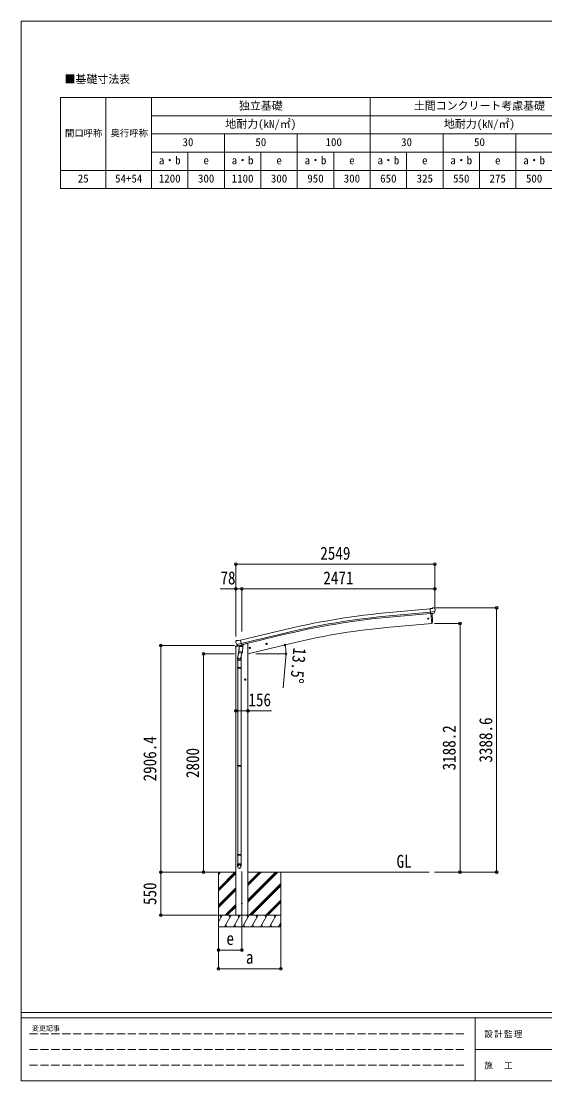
# Model space of a CAD drawing. Units: millimetres at full size, with parts at other scales. Extents: x -9783 to 9892, y -6828 to 6752.
# Drawn here: x -9783 to -3078, y -6828 to 6752 of the extents above; entities that cross this region are included whole.
import ezdxf
from ezdxf.enums import TextEntityAlignment as Align

# ---------------------------------------------------------------- set-up
doc = ezdxf.new("R2010")
doc.units = ezdxf.units.MM
doc.header["$LTSCALE"] = 35
doc.header["$PDMODE"] = 32
doc.header["$PDSIZE"] = 35
doc.linetypes.add('DASHED3', pattern=[4, 3, -1])
for name, color, linetype, lineweight in [('0-0_0', 7, 'Continuous', 9), ('0-1_本体', 4, 'Continuous', 9), ('0-2_部品', 7, 'Continuous', 9), ('0-8_PARTS2', 2, 'Continuous', 9), ('0-A_寸法', 6, 'Continuous', 9), ('1-0_FRAME', 7, 'Continuous', 18), ('F-0_240', 7, 'Continuous', 9)]:
    doc.layers.add(name, color=color, linetype=linetype, lineweight=lineweight)
doc.styles.add('ＭＳ ゴシック', font='')
doc.styles.get('ＭＳ ゴシック').set_extended_font_data('MS Gothic')

msp = doc.modelspace()

# ---------------------------------------------------------------- linework, layer by layer
at = {"layer": '0-0_0', "color": 6}
for p, q in [((-3694.13, -4155.49), (-3694.13, -766.89)), ((-4163.15, -967.29), (-4163.15, -4155.49))]:
    msp.add_line(p, q, dxfattribs=at)
at = {"layer": '0-0_0'}
for p, q in [((-7631.18, -4155.49), (-7034.84, -4155.49)), ((-7257.09, -4155.49), (-7257.09, -4855.49)), ((-7257.09, -4366.72), (-7045.86, -4155.49)), ((-7257.09, -4182.87), (-7229.71, -4155.49)), ((-7257.09, -4168.73), (-7243.85, -4155.49)), ((-7257.09, -4380.86), (-7034.84, -4158.61)), ((-7257.09, -4395), (-7034.84, -4172.76)), ((-6879.34, -4155.49), (-4557.25, -4155.49)), ((-6879.34, -4537.75), (-6497.08, -4155.49)), ((-6879.34, -4509.47), (-6525.36, -4155.49)), ((-6879.34, -4523.61), (-6511.22, -4155.49)), ((-6879.34, -4325.62), (-6709.21, -4155.49)), ((-6879.34, -4311.48), (-6723.35, -4155.49)), ((-6879.34, -4297.34), (-6737.49, -4155.49)), ((-6457.09, -4155.49), (-6457.09, -4855.49)), ((-6863.23, -4705.49), (-6457.09, -4299.35)), ((-6849.09, -4705.49), (-6457.09, -4313.5)), ((-6834.95, -4705.49), (-6457.09, -4327.64)), ((-7257.09, -4578.85), (-7034.84, -4356.6)), ((-7257.09, -4592.99), (-7034.84, -4370.74)), ((-7257.09, -4607.14), (-7034.84, -4384.89)), ((-7171.6, -4705.49), (-7034.84, -4568.73)), ((-7157.46, -4705.49), (-7034.84, -4582.88)), ((-7143.31, -4705.49), (-7034.84, -4597.02)), ((-6651.1, -4705.49), (-6457.09, -4511.48)), ((-6636.96, -4705.49), (-6457.09, -4525.63)), ((-6622.81, -4705.49), (-6457.09, -4539.77)), ((-6457.09, -4705.49), (-7257.09, -4705.49)), ((-7257.09, -4789.32), (-7208.69, -4705.49)), ((-7223.69, -4731.47), (-7238.69, -4705.49)), ((-7179.82, -4855.49), (-7093.22, -4705.49)), ((-7108.22, -4731.47), (-7123.22, -4705.49)), ((-7064.35, -4855.49), (-6977.75, -4705.49)), ((-6992.75, -4731.47), (-7007.75, -4705.49)), ((-6948.88, -4855.49), (-6862.28, -4705.49)), ((-6877.28, -4731.47), (-6892.28, -4705.49)), ((-6833.41, -4855.49), (-6746.81, -4705.49)), ((-6761.81, -4731.47), (-6776.81, -4705.49)), ((-6717.94, -4855.49), (-6631.34, -4705.49)), ((-6661.34, -4705.49), (-6646.34, -4731.47)), ((-6602.47, -4855.49), (-6515.87, -4705.49)), ((-6530.87, -4731.47), (-6545.87, -4705.49)), ((-7257.09, -4855.49), (-6457.09, -4855.49)), ((-7164.83, -4829.51), (-7149.83, -4855.49)), ((-7049.35, -4829.51), (-7034.35, -4855.49)), ((-6933.88, -4829.51), (-6918.89, -4855.49)), ((-6818.41, -4829.51), (-6803.42, -4855.49)), ((-6702.94, -4829.51), (-6687.95, -4855.49)), ((-6587.47, -4829.51), (-6572.48, -4855.49)), ((-6487, -4855.49), (-6457.09, -4803.68)), ((-6472, -4829.51), (-6457.01, -4855.49))]:
    msp.add_line(p, q, dxfattribs=at)
at = {"layer": '0-1_本体'}
for p, q in [((-4547.46, -777.69), (-5024.78, -820.97)), ((-4543.7, -820.68), (-5020.88, -863.95)), ((-4542.23, -837.46), (-5019.36, -880.72)), ((-4535.01, -839.67), (-4523.85, -967.28)), ((-6974.32, -1181.9), (-6491.44, -1064.42)), ((-5061.8, -1014.34), (-4523.85, -967.28)), ((-6964.24, -1223.87), (-6481.24, -1106.35)), ((-6960.31, -1240.24), (-6477.26, -1122.72)), ((-6878.84, -1355.49), (-6293.17, -1214.88)), ((-7034.34, -1265.2), (-7034.34, -4705.49)), ((-6878.84, -1225.49), (-6878.84, -4705.49))]:
    msp.add_line(p, q, dxfattribs=at)
at = {"layer": '0-1_本体', "color": 6}
msp.add_line((-6878.84, -2085.67), (-7034.84, -2085.67), dxfattribs=at)
at = {"layer": '0-1_本体'}
msp.add_lwpolyline([(-6878.84, -1225.49), (-6898.84, -1225.49), (-6932.35, -1233.54)], dxfattribs=at)
for centre, radius, start, end in [((-4120.08, -10810.89), 10030.81, 95.17465, 103.67464), ((-4120.08, -10810.89), 9987.65, 95.17465, 103.67464), ((-4120.08, -10810.89), 9970.81, 95.17465, 103.67464), ((-4328.17, -9399.66), 8417.35, 95.00001, 103.5)]:
    msp.add_arc(centre, radius, start, end, dxfattribs=at)
at = {"layer": '0-2_部品'}
for p, q in [((-4521.08, -773.24), (-4547.65, -775.56)), ((-4541.99, -840.23), (-4547.65, -775.56)), ((-4521.08, -773.24), (-4509.36, -766.47)), ((-4494.46, -764.89), (-4508.13, -766.08)), ((-4485.33, -770.64), (-4490.81, -766.04)), ((-4484.26, -772.68), (-4484.14, -774.02)), ((-4484.79, -815.53), (-4543.7, -820.68)), ((-4532.03, -839.35), (-4541.99, -840.23)), ((-4535.02, -839.62), (-4523.86, -967.22)), ((-4498.43, -836.41), (-4506.13, -837.09)), ((-4496.04, -835.02), (-4485.1, -816.08)), ((-4523.86, -967.22), (-4521.8, -966.97)), ((-7036.28, -1197.48), (-7036, -1198.63)), ((-7032.06, -1188.9), (-7035.91, -1195.2)), ((-7028.96, -1186.66), (-7015.78, -1183.49)), ((-7001.22, -1186.17), (-7014.48, -1183.47)), ((-7001.22, -1186.17), (-6975.29, -1179.94)), ((-6638.75, -1222.14), (-6646.05, -1223.9)), ((-6638.55, -1239.06), (-6643.22, -1219.62)), ((-6633.59, -1227.59), (-6638.75, -1222.14)), ((-7037.4, -1265.81), (-6994.7, -1255.56)), ((-7037.4, -1258.92), (-7037.4, -1265.81)), ((-7008.9, -1249.71), (-7035.1, -1256)), ((-7022.22, -1237.79), (-6964.72, -1223.98)), ((-7005.37, -1252.7), (-7021.75, -1238.2)), ((-6993.78, -1302.22), (-7009.69, -1398.39)), ((-7002.66, -1253.26), (-6995.14, -1251.46)), ((-7001.82, -1253.16), (-7000.3, -1252.79)), ((-7000.3, -1252.79), (-6963.59, -1243.98)), ((-6998.46, -1253.02), (-6998.51, -1253.76)), ((-6997.75, -1254.8), (-6971.94, -1261.24)), ((-6996.37, -1339.45), (-6995.5, -1326.98)), ((-6995.97, -1340.81), (-6995.97, -1340.81)), ((-6990.84, -1260.15), (-6995.51, -1326.98)), ((-6949.82, -1330.18), (-6995.51, -1326.98)), ((-6994.53, -1341.59), (-6952.83, -1344.5)), ((-6945.15, -1263.34), (-6990.84, -1260.15)), ((-6989.06, -1256.97), (-6989.29, -1260.25)), ((-6969.54, -1245.8), (-6970.56, -1260.41)), ((-6958.26, -1344.12), (-6968.99, -1407.71)), ((-6963.59, -1243.98), (-6962.06, -1243.61)), ((-6960.51, -1241.51), (-6959.56, -1241.57)), ((-6959.56, -1241.57), (-6946.25, -1256.89)), ((-6955.57, -1246.17), (-6936.68, -1241.63)), ((-6949.83, -1330.18), (-6950.72, -1342.87)), ((-6949.82, -1330.18), (-6945.15, -1263.34)), ((-6946.25, -1256.89), (-6946.69, -1263.23)), ((-6932.85, -1233.46), (-6932.85, -1236.77)), ((-6864.53, -1283.03), (-6845.08, -1278.36)), ((-6859.97, -1275.25), (-6862.1, -1282.45)), ((-6852.67, -1273.5), (-6859.97, -1275.25)), ((-6852.47, -1290.42), (-6857.14, -1270.97)), ((-6847.51, -1278.95), (-6852.67, -1273.5)), ((-6849.64, -1286.14), (-6847.51, -1278.95)), ((-6650.61, -1231.67), (-6631.16, -1227.01)), ((-6646.05, -1223.9), (-6648.18, -1231.09)), ((-6635.72, -1234.78), (-6633.59, -1227.59)), ((-7011.84, -1435.55), (-7011.84, -1401.2)), ((-6965.84, -1435.55), (-7011.84, -1435.55)), ((-7009.84, -1435.55), (-7009.84, -1529.55)), ((-6967.84, -1435.55), (-6967.84, -1529.55)), ((-6965.84, -1400.89), (-6965.84, -1435.55)), ((-7011.84, -1531.55), (-7010.84, -1529.55)), ((-6965.84, -1531.55), (-7011.84, -1531.55)), ((-6965.84, -1539.55), (-7011.84, -1539.55)), ((-6966.84, -1529.55), (-7010.84, -1529.55)), ((-6966.84, -1541.55), (-7010.84, -1541.55)), ((-7009.84, -1541.55), (-7009.84, -2785.74)), ((-6967.84, -1541.55), (-6967.84, -2785.74)), ((-6965.84, -1531.55), (-6966.84, -1529.55)), ((-6965.84, -1539.55), (-6966.84, -1541.55)), ((-6965.84, -1531.55), (-6965.84, -1539.55)), ((-6903.34, -1685.61), (-6923.34, -1685.61)), ((-6913.34, -1678.11), (-6919.84, -1681.86)), ((-6919.84, -1681.86), (-6919.84, -1689.36)), ((-6919.84, -1689.36), (-6913.34, -1693.12)), ((-6913.34, -1695.61), (-6913.34, -1675.61)), ((-6906.84, -1681.86), (-6913.34, -1678.11)), ((-7011.84, -2787.74), (-7010.84, -2785.74)), ((-6965.84, -2787.74), (-7011.84, -2787.74)), ((-6965.84, -2795.74), (-7011.84, -2795.74)), ((-6966.84, -2785.74), (-7010.84, -2785.74)), ((-6966.84, -2797.74), (-7010.84, -2797.74)), ((-7009.84, -2797.74), (-7009.84, -3925.92)), ((-6967.84, -2797.74), (-6967.84, -3925.92)), ((-6965.84, -2787.74), (-6966.84, -2785.74)), ((-6965.84, -2795.74), (-6966.84, -2797.74)), ((-6965.84, -2787.74), (-6965.84, -2795.74)), ((-7011.84, -3927.92), (-7010.84, -3925.92)), ((-6965.84, -3927.92), (-7011.84, -3927.92)), ((-6965.84, -3935.92), (-7011.84, -3935.92)), ((-6966.84, -3925.92), (-7010.84, -3925.92)), ((-6966.84, -3937.92), (-7010.84, -3937.92)), ((-7009.84, -3937.92), (-7009.84, -4047.92)), ((-6967.84, -3937.92), (-6967.84, -4047.92)), ((-6965.84, -3927.92), (-6966.84, -3925.92)), ((-6965.84, -3935.92), (-6966.84, -3937.92)), ((-6965.84, -3927.92), (-6965.84, -3935.92)), ((-7011.84, -4082.07), (-7011.84, -4047.92)), ((-6965.84, -4047.92), (-7011.84, -4047.92)), ((-6965.84, -4082.07), (-6965.84, -4047.92))]:
    msp.add_line(p, q, dxfattribs=at)
for points in [[(-4532.03, -839.35), (-4531.76, -839.42), (-4506.39, -837.2), (-4506.13, -837.09)], [(-4484.71, -814.9), (-4485, -815.88), (-4485.1, -816.08)], [(-6969.86, -1245.39), (-6960.14, -1243.05), (-6975.29, -1179.94)], [(-7022.49, -1237.21), (-7021.91, -1238.05), (-7021.75, -1238.2)], [(-6969.86, -1245.39), (-6970.1, -1245.54), (-6994.86, -1251.49), (-6995.14, -1251.46)], [(-6862.1, -1282.45), (-6856.94, -1287.89), (-6849.64, -1286.14)], [(-6648.18, -1231.09), (-6643.02, -1236.54), (-6635.72, -1234.78)], [(-7011.84, -1531.55), (-7011.84, -1539.55), (-7010.84, -1541.55)], [(-6913.34, -1693.12), (-6906.84, -1689.36), (-6906.84, -1681.86)], [(-7011.84, -2787.74), (-7011.84, -2795.74), (-7010.84, -2797.74)], [(-7011.84, -3927.92), (-7011.84, -3935.92), (-7010.84, -3937.92)]]:
    msp.add_lwpolyline(points, dxfattribs=at)
for centre, radius in [((-4569.54, -903.96), 6.5), ((-6640.88, -1229.34), 8.5), ((-6640.88, -1229.34), 7.7), ((-6854.81, -1280.7), 8.5), ((-6854.81, -1280.7), 7.7), ((-6854.81, -1280.7), 6.5), ((-6640.88, -1229.34), 6.5), ((-6913.34, -1685.61), 8.5), ((-6913.34, -1685.61), 7.7), ((-6913.34, -1685.61), 6.5)]:
    msp.add_circle(centre, radius, dxfattribs=at)
at = {"layer": '0-2_部品', "color": 4}
msp.add_circle((-6956.84, -4555.49), 4.5, dxfattribs=at)
at = {"layer": '0-2_部品'}
for centre, radius, start, end in [((-4507.86, -769.07), 3, 95, 120), ((-4494.02, -769.87), 5, 50.00648, 94.99352), ((-4685.77, -791.66), 202.4, 353.4085, 5), ((-5417.62, -911.4), 900, 356.63919, 4.64986), ((-4522.16, -963.99), 3, 277, 356.63919), ((-6839.19, -1151.38), 202.4, 193.5, 205.09125), ((-7027.79, -1191.52), 5, 103.5, 148.5), ((-7015.08, -1186.41), 3, 78.5, 103.5), ((-7034.4, -1258.92), 3, 103.5, 180), ((-7001.94, -1252.67), 0.5, 248.23754, 283.5), ((-6998.96, -1252.98), 0.5, 356, 103.5), ((-6997.51, -1253.83), 1, 176, 256), ((-6994.43, -1339.62), 1.95, 175.04017, 217.47766), ((-6994.39, -1339.59), 2, 217.40962, 266), ((-6971.59, -1260.27), 1.03, 250.03897, 351.96569), ((-6968.94, -1245.88), 0.604, 100.59842, 172.20595), ((-6962.18, -1243.13), 0.5, 283.5, 318.76246), ((-6952.69, -1342.51), 2, 266, 349.46843), ((-6937.85, -1236.77), 5, 283.5, 0), ((-6981.84, -1401.2), 30, 177.45142, 180)]:
    msp.add_arc(centre, radius, start, end, dxfattribs=at)
for centre, major_axis, ratio, start_param, end_param in [((-4479.94, -768.64), (-15.35, 3.44), 0.101033, 5.97514262, 5.97537366), ((-4487.26, -772.94), (2.71, -1.31), 0.997474, 0.53665673, 1.32256522), ((-4498.69, -833.42), (1.62, -2.54), 0.997631, 5.80419048, 5.89294842), ((-4498.76, -833.31), (-3.5, 2.17), 0.650902, 2.11455212, 2.18736272), ((-4498.64, -833.51), (1.62, -2.54), 0.997631, 5.96575902, 6.76218013), ((-7033.36, -1196.77), (-1.57, -2.57), 0.99628, 4.71238898, 5.49965061), ((-7003.38, -1250.44), (-0.73, -2.92), 0.997631, 5.80419048, 6.60061159), ((-7003.33, -1250.21), (2.63, 3.16), 0.650902, 4.09582259, 4.16863319), ((-7003.36, -1250.34), (-0.73, -2.92), 0.997631, 0.39023689, 0.47899483), ((-6988.84, -1400.89), (23, 0), 0.996195, 2.55602575, 6.56630284), ((-6988.84, -1400.89), (21, 0), 0.996195, 2.93491471, 5.95123941), ((-6988.84, -4080.32), (-23, 0), 0.996195, 3.14159265, 6.28318531), ((-6988.84, -4082.07), (-23, 0), 0.996195, 3.14159265, 6.28318531), ((-6988.84, -4082.07), (0, -23.43), 0.981806, 4.71238898, 7.85398163)]:
    msp.add_ellipse(centre, major_axis=major_axis, ratio=ratio, start_param=start_param, end_param=end_param, dxfattribs=at)
msp.add_ellipse((-6988.84, -4082.07), major_axis=(21, 0), ratio=0.996195, dxfattribs=at)
at = {"layer": '0-8_PARTS2'}
msp.add_line((-6956.84, -4146.28), (-6956.84, -4905.49), dxfattribs=at)
at = {"layer": '0-A_寸法'}
for p, q in [((-7034.84, -207.13), (-4485.84, -207.13)), ((-4485.84, -207.13), (-4485.84, -523.75)), ((-7034.84, -523.75), (-7034.84, -1135.98)), ((-7034.84, -523.75), (-6956.84, -523.75)), ((-6956.84, -523.75), (-6956.84, -1071.61)), ((-6956.84, -523.75), (-4485.84, -523.75)), ((-4485.84, -523.75), (-4485.84, -752.76)), ((-3694.13, -766.89), (-4491.97, -766.89)), ((-4163.15, -967.29), (-4491.97, -967.29)), ((-7995.42, -1249.09), (-7050.33, -1249.09)), ((-7995.42, -4155.49), (-7995.42, -1249.09)), ((-7447.44, -1355.49), (-7050.33, -1355.49)), ((-7447.44, -4155.49), (-7447.44, -1355.49)), ((-6778.34, -1355.49), (-6391.49, -1355.49)), ((-6394.34, -1397.95), (-6428.7, -1790.45)), ((-6878.84, -2085.67), (-6578.84, -2085.67)), ((-7995.42, -4155.49), (-7267.3, -4155.49)), ((-7995.42, -4705.49), (-7995.42, -4155.49)), ((-4163.15, -4155.49), (-4491.97, -4155.49)), ((-3694.13, -4155.49), (-4163.15, -4155.49)), ((-7995.42, -4705.49), (-7267.3, -4705.49)), ((-7257.09, -5391.86), (-7257.09, -4862.91)), ((-7257.09, -5151.88), (-7257.09, -4862.91)), ((-6956.84, -5151.88), (-6956.84, -4862.91)), ((-6457.09, -5391.86), (-6457.09, -4862.91)), ((-6956.84, -5151.88), (-7257.09, -5151.88)), ((-7257.09, -5391.86), (-6457.09, -5391.86))]:
    msp.add_line(p, q, dxfattribs=at)
msp.add_lwpolyline([(-7034.84, -207.13), (-7034.84, -523.75), (-7234.84, -523.75)], dxfattribs=at)
for centre in [(-6405.94, -1241.84), (-6392.49, -1355.49)]:
    msp.add_circle(centre, 10.62, dxfattribs=at)
for start, end in [(0, 13.5), (354.99678, 0)]:
    msp.add_arc((-6879.34, -1355.49), 486.86, start, end, dxfattribs=at)
for p in [(-7034.84, -207.13), (-4485.84, -207.13), (-7034.84, -523.75), (-6956.84, -523.75), (-4485.84, -523.75), (-3694.13, -766.89), (-4163.15, -967.29), (-7995.42, -1249.09), (-7447.44, -1355.49), (-7034.84, -2085.67), (-6878.84, -2085.67), (-7995.42, -4155.49), (-7447.44, -4155.49), (-4163.15, -4155.49), (-3694.13, -4155.49), (-7995.42, -4705.49), (-7257.09, -5151.88), (-6956.84, -5151.88), (-7257.09, -5391.86), (-6457.09, -5391.86)]:
    msp.add_point(p, dxfattribs=at)
at = {"layer": '1-0_FRAME'}
for p, q in [((-9280.74, 5773.5), (-2514.08, 5773.5)), ((-9280.74, 5773.5), (-9280.74, 4606.84)), ((-8697.41, 5773.5), (-8697.41, 4606.84)), ((-5314.08, 5773.5), (-5314.08, 4606.84)), ((-8114.08, 5540.17), (-2514.08, 5540.17)), ((-8114.08, 5306.84), (-2514.08, 5306.84)), ((-4380.74, 5306.84), (-4380.74, 4606.84)), ((-8114.08, 5073.5), (-2514.08, 5073.5)), ((-3914.08, 5073.5), (-3914.08, 4606.84))]:
    msp.add_line(p, q, dxfattribs=at)
for points in [[(-8114.08, 5773.5), (-8114.08, 5540.17), (-8114.08, 4840.17), (-8114.08, 4606.84)], [(-7180.74, 5306.84), (-7180.74, 5073.5), (-7180.74, 4606.84)], [(-6247.41, 5306.84), (-6247.41, 5073.5), (-6247.41, 4606.84)], [(-3447.41, 5306.84), (-3447.41, 4840.17), (-3447.41, 4606.84)], [(-7647.41, 5073.5), (-7647.41, 4840.17), (-7647.41, 4606.84)], [(-6714.08, 5073.5), (-6714.08, 4840.17), (-6714.08, 4606.84)], [(-5780.74, 5073.5), (-5780.74, 4840.17), (-5780.74, 4606.84)], [(-4847.41, 5073.5), (-4847.41, 4840.17), (-4847.41, 4606.84)], [(-9280.74, 4840.17), (-8114.08, 4840.17), (-2514.08, 4840.17)], [(-9280.74, 4606.84), (-8697.41, 4606.84), (-5314.08, 4606.84), (-3447.41, 4606.84), (-2514.08, 4606.84)]]:
    msp.add_lwpolyline(points, dxfattribs=at)
at = {"layer": 'F-0_240', "color": 5}
for p, q in [((-9783.03, 6751.9), (-9783.03, -6828.1)), ((-9783.03, 6751.9), (9396.97, 6751.9)), ((-9783.03, -5953.1), (9396.97, -5953.1)), ((-9783.03, -6023.1), (6285.75, -6023.1)), ((-3969.25, -6023.1), (-3969.25, -6828.1)), ((-3969.25, -6425.6), (3205.75, -6425.6)), ((-9783.03, -6828.1), (9396.97, -6828.1))]:
    msp.add_line(p, q, dxfattribs=at)
at = {"layer": 'F-0_240', "color": 4, "linetype": 'DASHED3'}
for p, q in [((-9678.03, -6224.35), (-4074.25, -6224.35)), ((-9678.03, -6425.6), (-4074.25, -6425.6)), ((-9678.03, -6626.85), (-4074.25, -6626.85))]:
    msp.add_line(p, q, dxfattribs=at)

# ---------------------------------------------------------------- texts
at = {"layer": '0-0_0', "style": 'ＭＳ ゴシック', "width": 0.85}
msp.add_text('GL', height=166.8, dxfattribs=at).set_placement((-4975.89, -4148.55), align=Align.BOTTOM_LEFT)
at = {"layer": '0-A_寸法', "color": 7, "style": 'ＭＳ ゴシック', "width": 0.85}
for s, p in [('2549', (-5952.84, -200.13)), ('78', (-7231.09, -516.75)), ('2471', (-5913.84, -516.75)), ('156', (-6873.22, -2078.67)), ('e', (-7155.22, -5137.5)), ('a', (-6905.22, -5377.48))]:
    msp.add_text(s, height=166.8, dxfattribs=at).set_placement(p, align=Align.BOTTOM_LEFT)
for s, rotation, p in [('13.5°', 264.997, (-6347.19, -1267.82)), ('3188.2', 90, (-4170.15, -2850.14)), ('3388.6', 90, (-3701.13, -2749.94)), ('2906.4', 90, (-8002.42, -2991.04)), ('2800', 90, (-7454.44, -2947.99)), ('550', 90, (-8002.42, -4574.87))]:
    msp.add_text(s, height=166.8, rotation=rotation, dxfattribs=at).set_placement(p, align=Align.BOTTOM_LEFT)
at = {"layer": '1-0_FRAME', "style": 'ＭＳ ゴシック'}
for s, height, p in [('■基礎寸法表', 102.6, (-9227.89, 5926.85)), ('独立基礎', 102.6, (-6994.08, 5586.84)), ('土間コンクリート考慮基礎', 102.6, (-4754.08, 5586.84)), ('地耐力(kN/㎡)', 102.6, (-7169.08, 5353.5)), ('地耐力(kN/㎡)', 102.6, (-4369.08, 5353.5)), ('間口呼称', 85.53, (-9222.41, 5248.5)), ('奥行呼称', 85.53, (-8639.08, 5248.5)), ('30', 102.6, (-7717.41, 5120.17)), ('50', 102.6, (-6784.08, 5120.17)), ('100', 102.6, (-5885.74, 5120.17)), ('30', 102.6, (-4917.41, 5120.17)), ('50', 102.6, (-3984.08, 5120.17)), ('a・b', 102.6, (-8020.74, 4886.84)), ('a・b', 102.6, (-7087.41, 4886.84)), ('a・b', 102.6, (-6154.08, 4886.84)), ('a・b', 102.6, (-5220.74, 4886.84)), ('a・b', 102.6, (-4287.41, 4886.84)), ('a・b', 102.6, (-3354.08, 4886.84)), ('e', 102.6, (-7449.08, 4886.84)), ('e', 102.6, (-6515.74, 4886.84)), ('e', 102.6, (-5582.41, 4886.84)), ('e', 102.6, (-4649.08, 4886.84)), ('e', 102.6, (-3715.74, 4886.84)), ('25', 102.6, (-9059.08, 4653.5)), ('54+54', 102.6, (-8580.74, 4653.5)), ('1200', 102.6, (-8020.74, 4653.5)), ('300', 102.6, (-7519.08, 4653.5)), ('1100', 102.6, (-7087.41, 4653.5)), ('300', 102.6, (-6585.74, 4653.5)), ('950', 102.6, (-6119.08, 4653.5)), ('300', 102.6, (-5652.41, 4653.5)), ('650', 102.6, (-5185.74, 4653.5)), ('325', 102.6, (-4719.08, 4653.5)), ('550', 102.6, (-4252.41, 4653.5)), ('275', 102.6, (-3785.74, 4653.5)), ('500', 102.6, (-3319.08, 4653.5))]:
    msp.add_text(s, height=height, dxfattribs=at).set_placement(p, align=Align.BOTTOM_LEFT)
at = {"layer": 'F-0_240', "style": 'ＭＳ ゴシック'}
msp.add_text('変更記事', height=64.15, dxfattribs=at).set_placement((-9646.27, -6206.85), align=Align.BOTTOM_LEFT)
at = {"layer": 'F-0_240', "char_height": 76.98, "attachment_point": 7, "style": 'ＭＳ ゴシック'}
for s, insert in [('\\T1.17;設計監理', (-3851.04, -6276.85)), ('\\T1.17;施\u3000工', (-3851.04, -6679.35))]:
    msp.add_mtext(s, dxfattribs=dict(at, insert=insert))

doc.saveas('drawing.dxf')
